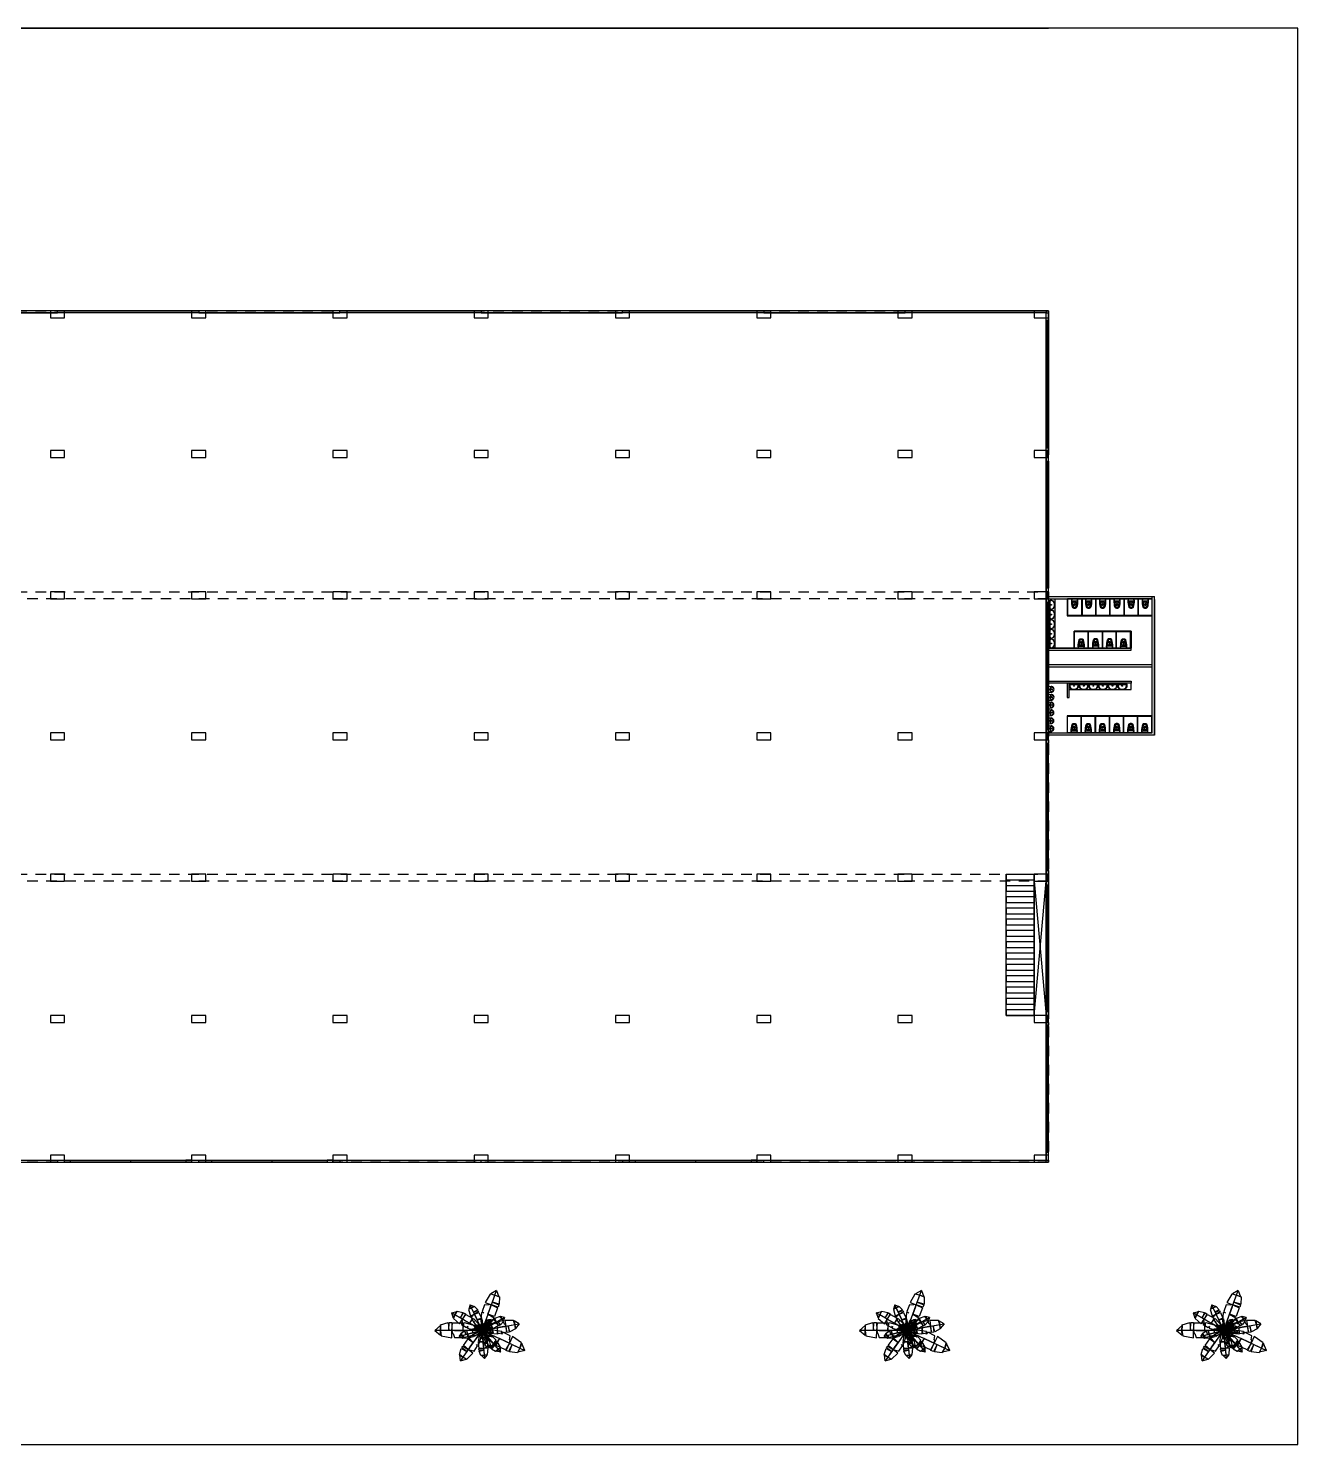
# Model space of a CAD drawing. Header units: millimetres. Extents: x 2994 to 3150, y 1747 to 1848.
# Drawn here: x 3059.8 to 3149.7, y 1747.4 to 1847.7 of the extents above; entities that cross this region are included whole.
import ezdxf

# ---------------------------------------------------------------- set-up
doc = ezdxf.new("R2010")
doc.units = ezdxf.units.MM
doc.linetypes.add('JIS_02_0.7', pattern=[1.35, 0.75, -0.6])

# ---------------------------------------------------------------- blocks, each defined once
blk = doc.blocks.new('vaso_cx_acoplada_1')
at = {"linetype": 'Continuous'}
for centre in [(-0.11, -0.24), (0.12, -0.24)]:
    blk.add_circle(centre, 0.008, dxfattribs=at)
for centre, radius, start, end in [((-0.11, -0.18), 0.11, 136.5326, 180), ((1.38, -0.2), 1.6, 179.59, 196.6011), ((-0.1, -0.18), 0.11, 136.5326, 164.4946), ((0, -0.21), 0.215, 163.9784, 171.5717), ((-0.2, -0.18), 0.008, 171.5717, 263.6349), ((0, -0.21), 0.215, 171.5717, 179.2851), ((0.01, 1.7), 1.9, 263.6349, 270), ((1.38, -0.2), 1.59, 180.5244, 196.1957), ((-0.25, -0.06), 0.07, 321.8555, 326.3665), ((-0.18, -0.11), 0.01, 95.7172, 146.3665), ((0.01, -1.99), 1.9, 90, 95.7172), ((-0.16, -0.12), 0.0225, 114.5237, 139.2949), ((-0.24, -0.06), 0.07, 321.8555, 326.3665), ((-0.08, -0.63), 0.08, 196.6011, 260.4041), ((-0.07, -0.36), 0.075, 120.5583, 184.2477), ((0.85, -0.29), 1, 184.2477, 200.2598), ((-0.07, -0.62), 0.08, 196.1957, 260.8899), ((-0.06, -0.38), 0.075, 116.109, 182.0289), ((0.66, -0.36), 0.8, 182.0289, 200.9188), ((0.01, -0.49), 0.225, 90, 120.5583), ((0.01, -0.52), 0.225, 90, 116.109), ((-0.06, -0.63), 0.026, 200.2598, 262.5367), ((0.01, -0.12), 0.586, 260.8899, 270), ((0.01, -0.12), 0.6, 260.4041, 270), ((-0.06, -0.63), 0.026, 200.9188, 262.8803), ((0.01, -0.12), 0.546, 262.5367, 270), ((0.03, -0.45), 0.0677, 144.0457, 163.2777), ((0.05, -0.45), 0.0893, 163.2777, 172.1219), ((-0.04, -0.44), 0.00416, 309.4719, 346.4901), ((-0.04, -0.45), 0.00501, 140.0137, 160.5298), ((0.02, -0.46), 0.0636, 167.7779, 198.8244), ((0.02, -0.46), 0.0664, 197.8884, 217.9267), ((0.01, -0.44), 0.0515, 119.7295, 144.0457), ((0.01, -0.47), 0.0536, 217.9267, 242.0063), ((0.01, -0.42), 0.0347, 90, 119.7295), ((0.01, -0.48), 0.0398, 242.0063, 270), ((0.01, -1.99), 1.9, 84.2828, 90), ((0.01, 1.7), 1.9, 270, 276.3651), ((0.01, -0.49), 0.225, 59.4417, 90), ((0.01, -0.52), 0.225, 63.891, 90), ((0.01, -0.42), 0.0347, 60.2705, 90), ((0.01, -0.48), 0.0398, 270, 297.9937), ((0.01, -0.12), 0.546, 270, 277.4633), ((0.01, -0.12), 0.586, 270, 279.1101), ((0.01, -0.12), 0.6, 270, 279.5959), ((0, -0.44), 0.0515, 35.9543, 60.2705), ((0, -0.47), 0.0536, 297.9937, 322.0733), ((-0.02, -0.45), 0.0677, 16.7223, 35.9543), ((-0.01, -0.46), 0.0664, 322.0733, 342.1116), ((-0.04, -0.45), 0.0893, 7.8781, 16.7223), ((0.06, -0.44), 0.00416, 193.5099, 230.5281), ((0.05, -0.45), 0.00501, 19.4702, 39.9863), ((-0.01, -0.46), 0.0636, 341.1756, 12.2221), ((0.07, -0.63), 0.026, 277.1197, 339.0812), ((0.07, -0.63), 0.026, 277.4633, 339.7402), ((-0.65, -0.36), 0.8, 339.0812, 357.9711), ((0.07, -0.38), 0.075, 357.9711, 63.891), ((-0.84, -0.29), 1, 339.7402, 355.7523), ((0.09, -0.62), 0.08, 279.1101, 343.8043), ((0.09, -0.63), 0.08, 279.5959, 343.3989), ((0.08, -0.36), 0.075, 355.7523, 59.4417), ((-1.36, -0.2), 1.59, 343.8043, 359.4756), ((-1.36, -0.2), 1.6, 343.3989, 0.41), ((0.17, -0.12), 0.0225, 40.7051, 65.4763), ((0.25, -0.06), 0.07, 213.6335, 218.1445), ((0.19, -0.11), 0.01, 33.6335, 84.2828), ((0.11, -0.18), 0.11, 15.5054, 43.4674), ((0.26, -0.06), 0.07, 213.6335, 218.1445), ((0.13, -0.18), 0.11, 0, 43.4674), ((0.01, -0.21), 0.215, 8.4283, 16.0216), ((0.22, -0.18), 0.008, 276.3651, 8.4283), ((0.01, -0.21), 0.215, 0.7149, 8.4283)]:
    blk.add_arc(centre, radius, start, end, dxfattribs=at)
blk = doc.blocks.new('mictorio')
for p, q in [((-0.21, 0), (0.21, 0)), ((-0.22, -0.01), (-0.2, -0.24)), ((-0.17, -0.19), (-0.16, -0.24)), ((-0.14, -0.16), (0.14, -0.16)), ((0.17, -0.19), (0.16, -0.24)), ((0.22, -0.01), (0.2, -0.24))]:
    blk.add_line(p, q)
for centre, radius in [((-0.03, -0.2), 0.0107), ((-0.03, -0.23), 0.0107), ((0, -0.07), 0.0286), ((0, -0.07), 0.0143), ((0, -0.18), 0.0107), ((0, -0.24), 0.0107), ((0.03, -0.2), 0.0107), ((0.03, -0.23), 0.0107)]:
    blk.add_circle(centre, radius)
for centre, radius, start, end in [((-0.21, -0.01), 0.00716, 90, 184.572), ((0.21, -0.01), 0.00716, 355.428, 90), ((-0.13, -0.23), 0.0737, 108.6318, 194.8504), ((0, -0.19), 0.209, 195.6529, 344.3471), ((-0.14, -0.19), 0.0286, 90, 187.7652), ((0, -0.18), 0.174, 198.6893, 341.3107), ((0.14, -0.19), 0.0286, 352.2348, 90), ((0.13, -0.23), 0.0737, 345.1496, 71.3682)]:
    blk.add_arc(centre, radius, start, end)
blk = doc.blocks.new('lavatorio_66x45')
blk.add_lwpolyline([(-0.28, -0.03, -0.247757), (-0.23, 0), (0, 0), (0.23, 0, -0.247757), (0.28, -0.03, -0.523187), (0.13, -0.44, -0.064231), (0, -0.45, -0.064231), (-0.13, -0.44, -0.523187)], format="xyb", close=True)
for points in [[(0.12, -0.41, 0.331039), (0.3, -0.19, 0.428943), (0.22, -0.11), (0, -0.11), (-0.22, -0.11, 0.428943), (-0.3, -0.19, 0.331039), (-0.12, -0.41)], [(-0.28, -0.05, -0.019603), (-0.27, -0.04, -0.247757), (-0.23, -0.01), (0.23, -0.01, -0.247757), (0.27, -0.04, -0.019603), (0.28, -0.05, -0.064281)]]:
    blk.add_lwpolyline(points, format="xyb")
for centre, radius in [((-0.07, -0.05), 0.0234), ((0, -0.19), 0.03), ((0, -0.05), 0.0234), ((0.07, -0.05), 0.0234)]:
    blk.add_circle(centre, radius)
for start, end in [(253.4907, 270), (270, 286.5093)]:
    blk.add_arc((0, 0.05), 0.477, start, end)
blk = doc.blocks.new('3DLF-P1')
at = {"color": 84}
blk.add_line((-0.98, 0, 0.17), (0, 0, 0.17), dxfattribs=at)
for points in [[(-19.36, 0, -5.26), (-17.06, 1.97, -1.97), (-17.11, 0, -1.36), (-19.36, 0, -5.26)], [(-19.36, 0, -5.26), (-17.06, -1.97, -1.97), (-17.11, 0, -1.36), (-19.36, 0, -5.26)], [(-17.11, 0, -1.36), (-17.01, 2.24, -1.53), (-13.94, 3.24, 0.14), (-13.65, 0, 0.64)], [(-17.11, 0, -1.36), (-16.8, -2.24, -1.41), (-12.43, -2.99, 1.04), (-12.35, 0, 1.39)], [(-13.65, 0, 0.64), (-13.51, 3.24, 0.39), (-12.42, 3.24, 1.02), (-12.35, 0, 1.39)], [(-12.35, 0, 1.39), (-12.1, 3.14, 2.23), (-7.85, 3.14, 2.23), (-7.85, 0, 1.39)]]:
    blk.add_3dface(points, dxfattribs=at)
for points, invisible_edges in [([(-12.35, 0, 1.39), (-12.1, -1.21, 1.71), (-11.85, -1.21, 1.71), (-11.85, 0, 1.39)], 4), ([(-11.85, 0, 1.39), (-11.85, -1.21, 1.71), (-11.35, -2.9, 2.16), (-11.35, 0, 1.39)], 5), ([(-11.35, 0, 1.39), (-11.35, -2.9, 2.16), (-8.1, -2.9, 2.16), (-7.85, -1.93, 1.9)], 9), ([(-11.35, 0, 1.39), (-7.85, 0, 1.39), (-7.85, -1.93, 1.9)], 10), ([(-7.88, 0, 1.39), (-7.29, 3.2, 1.86), (-3.87, 2.22, 1.08), (-3.94, 0, 0.69)], 4), ([(-7.88, 0, 1.39), (-7.82, -1.97, 1.73), (-7.54, -2.95, 1.86), (-3.88, -1.97, 1.04)], 9), ([(-7.88, 0, 1.39), (-3.88, -1.97, 1.04), (-1.22, -0.49, 0.3), (-0.98, 0, 0.17)], 1), ([(-3.94, 0, 0.69), (-3.87, 2.22, 1.08), (-1.21, 0.74, 0.35)], 9), ([(-3.94, 0, 0.69), (-1.21, 0.74, 0.35), (-0.98, 0, 0.17)], 1)]:
    blk.add_3dface(points, dxfattribs=dict(at, invisible_edges=invisible_edges))
blk = doc.blocks.new('PALMEIRA')
at = {"color": 252}
blk.add_circle((0, 0), 0.0227, dxfattribs=at)
at = {"color": 84}
for p, xscale, yscale, zscale, rotation in [((0, 0, 1.709), 0.03375, 0.03375, 0.03375, 250), ((0, 0, 1.69), 0.028125, 0.028125, 0.028125, 329.9999999999999), ((0, 0, 1.827), 0.028125, 0.028125, 0.028125, 329.9999999999999), ((0, 0, 1.911), 0.0225, 0.0225, 0.0225, 295.1447856306789), ((0, 0, 1.874), 0.020625, 0.020625, 0.020625, 210), ((0, 0.009, 1.755), 0.03000000000000001, 0.03000000000000001, 0.03000000000000001, 55), ((0, 0, 1.939), 0.01875000000000001, 0.01875000000000001, 0.01875000000000001, 15), ((0, 0, 1.912), 0.0225, 0.0225, 0.0225, 95), ((0, 0, 1.659), 0.03750000000000001, 0.03750000000000001, 0.03750000000000001, 155), ((0, 0, 1.805), 0.03000000000000001, 0.03000000000000001, 0.03000000000000001, 190)]:
    blk.add_blockref('3DLF-P1', p, dxfattribs=dict(at, xscale=xscale, yscale=yscale, zscale=zscale, rotation=rotation))
at = {"color": 84, "xscale": 0.03750000000000001, "yscale": 0.03750000000000001, "zscale": 0.03750000000000001}
blk.add_blockref('3DLF-P1', (0, 0, 1.635), dxfattribs=at)
at = {"color": 84, "extrusion": (0.721942, -0.193444, 0.664364), "xscale": 0.009375000000000001, "yscale": 0.009375000000000001, "zscale": 0.009375000000000001, "rotation": 257.2160735877907}
blk.add_blockref('3DLF-P1', (0, 1.455, 1.293), dxfattribs=at)
at = {"color": 56}
for p, xscale, yscale, zscale, rotation in [((0, 0, 1.696), 0.0225, 0.0225, 0.0225, 130.2363583092738), ((0, 0, 1.834), 0.015, 0.015, 0.015, 113.1985905136482), ((0, 0, 1.946), 0.01125, 0.01125, 0.01125, 230.1944289077348)]:
    blk.add_blockref('3DLF-P1', p, dxfattribs=dict(at, xscale=xscale, yscale=yscale, zscale=zscale, rotation=rotation))
at = {"color": 84, "extrusion": (-0.657265, 0.176114, 0.732793), "xscale": 0.009375000000000001, "yscale": 0.009375000000000001, "zscale": 0.009375000000000001, "rotation": 254.1723377001319}
blk.add_blockref('3DLF-P1', (0.005, 1.325, 1.426), dxfattribs=at)

msp = doc.modelspace()

# ---------------------------------------------------------------- linework, layer by layer
at = {"color": 3}
for p, q in [((3149.71, 1847.7), (2994.11, 1847.7)), ((3011.76, 1847.7), (3132.06, 1847.7)), ((3149.71, 1827.7), (3149.71, 1847.7)), ((3149.71, 1767.4), (3149.71, 1827.7)), ((3149.71, 1767.4), (3149.71, 1827.7)), ((3131.92, 1807.45), (3139.56, 1807.45)), ((3132.06, 1797.8), (3132.06, 1807.45)), ((3132.07, 1807.45), (3132.07, 1807.3)), ((3139.41, 1797.8), (3139.41, 1807.45)), ((3139.56, 1797.65), (3139.56, 1807.45)), ((3131.92, 1807.3), (3139.41, 1807.3)), ((3132.06, 1802.47), (3132.06, 1807.15)), ((3133.39, 1807.3), (3133.39, 1806.1)), ((3139.38, 1807.27), (3133.39, 1807.27)), ((3134.41, 1807.3), (3133.41, 1807.3)), ((3133.41, 1807.3), (3133.41, 1806.1)), ((3133.41, 1807.3), (3133.41, 1806.1)), ((3133.42, 1807.3), (3133.42, 1806.1)), ((3135.41, 1807.3), (3134.41, 1807.3)), ((3134.41, 1807.3), (3134.41, 1806.1)), ((3134.44, 1807.3), (3134.44, 1806.1)), ((3135.39, 1807.3), (3135.39, 1806.1)), ((3136.41, 1807.3), (3135.41, 1807.3)), ((3135.41, 1807.3), (3135.41, 1806.1)), ((3135.41, 1807.3), (3135.41, 1806.1)), ((3135.42, 1807.3), (3135.42, 1806.1)), ((3136.39, 1807.3), (3136.39, 1806.1)), ((3137.41, 1807.3), (3136.41, 1807.3)), ((3136.41, 1807.3), (3136.41, 1806.1)), ((3136.41, 1807.3), (3136.41, 1806.1)), ((3136.42, 1807.3), (3136.42, 1806.1)), ((3137.39, 1807.3), (3137.39, 1806.1)), ((3138.41, 1807.3), (3137.41, 1807.3)), ((3137.41, 1807.3), (3137.41, 1806.1)), ((3137.41, 1807.3), (3137.41, 1806.1)), ((3137.42, 1807.3), (3137.42, 1806.1)), ((3138.39, 1807.3), (3138.39, 1806.1)), ((3138.41, 1807.3), (3138.41, 1806.1)), ((3139.41, 1807.3), (3138.41, 1807.3)), ((3138.42, 1807.3), (3138.42, 1806.1)), ((3139.38, 1807.3), (3139.38, 1806.1)), ((3139.41, 1806.1), (3139.41, 1807.3)), ((3139.56, 1807.25), (3139.56, 1806.85)), ((3139.56, 1806.95), (3139.56, 1797.65)), ((3133.39, 1806.13), (3139.41, 1806.13)), ((3133.39, 1806.1), (3133.41, 1806.1)), ((3133.41, 1806.1), (3134.41, 1806.1)), ((3134.41, 1806.1), (3134.41, 1806.13)), ((3134.41, 1806.1), (3135.41, 1806.1)), ((3135.41, 1806.1), (3136.41, 1806.1)), ((3136.41, 1806.1), (3137.41, 1806.1)), ((3137.41, 1806.1), (3138.41, 1806.1)), ((3138.41, 1806.1), (3139.41, 1806.1)), ((3133.88, 1803.8), (3133.88, 1805)), ((3133.88, 1805), (3137.91, 1805)), ((3137.91, 1804.97), (3133.88, 1804.97)), ((3133.89, 1803.8), (3133.89, 1805)), ((3134.89, 1805), (3133.89, 1805)), ((3133.89, 1803.8), (3133.89, 1805)), ((3133.91, 1803.8), (3133.91, 1805)), ((3134.88, 1803.8), (3134.88, 1805)), ((3134.89, 1803.8), (3134.89, 1805)), ((3135.89, 1805), (3134.89, 1805)), ((3134.89, 1803.8), (3134.89, 1805)), ((3134.91, 1803.8), (3134.91, 1805)), ((3135.88, 1803.8), (3135.88, 1805)), ((3135.89, 1803.8), (3135.89, 1805)), ((3136.89, 1805), (3135.89, 1805)), ((3135.89, 1803.8), (3135.89, 1805)), ((3135.91, 1803.8), (3135.91, 1805)), ((3136.86, 1803.8), (3136.86, 1805)), ((3136.89, 1803.8), (3136.89, 1805)), ((3137.89, 1805), (3136.89, 1805)), ((3136.89, 1805), (3136.89, 1804.97)), ((3137.88, 1803.8), (3137.88, 1805)), ((3137.89, 1803.8), (3137.89, 1805)), ((3137.89, 1803.8), (3137.89, 1805)), ((3137.91, 1805), (3137.89, 1805)), ((3137.91, 1803.8), (3137.91, 1805)), ((3137.91, 1805), (3137.91, 1803.8)), ((3137.91, 1803.8), (3131.91, 1803.8)), ((3131.91, 1803.8), (3132.89, 1803.8)), ((3131.91, 1803.65), (3137.91, 1803.65)), ((3132.06, 1803.8), (3132.06, 1803.8)), ((3132.06, 1802.65), (3132.06, 1803.65)), ((3132.89, 1803.8), (3132.88, 1803.8)), ((3132.89, 1803.8), (3133.89, 1803.8)), ((3132.89, 1803.8), (3132.91, 1803.8)), ((3133.88, 1803.83), (3137.91, 1803.83)), ((3133.89, 1803.8), (3134.89, 1803.8)), ((3134.89, 1803.8), (3135.89, 1803.8)), ((3135.89, 1803.8), (3136.89, 1803.8)), ((3136.89, 1803.8), (3136.86, 1803.8)), ((3136.89, 1803.8), (3137.89, 1803.8)), ((3137.89, 1803.8), (3137.91, 1803.8)), ((3137.91, 1803.65), (3137.91, 1803.8)), ((3139.41, 1802.62), (3131.91, 1802.62)), ((3131.91, 1802.47), (3139.41, 1802.47)), ((3132.06, 1802.62), (3132.06, 1802.47)), ((3132.06, 1797.8), (3132.06, 1802.47)), ((3132.06, 1802.47), (3132.06, 1801.47)), ((3139.41, 1802.47), (3139.41, 1802.62)), ((3131.91, 1801.47), (3137.91, 1801.47)), ((3137.91, 1801.47), (3137.91, 1801.32)), ((3137.91, 1801.32), (3131.91, 1801.32)), ((3133.39, 1801.32), (3133.39, 1800.32)), ((3133.54, 1800.32), (3133.54, 1801.32)), ((3133.39, 1800.32), (3133.54, 1800.32)), ((3134.39, 1799), (3133.39, 1799)), ((3133.39, 1799), (3133.39, 1797.8)), ((3139.41, 1798.97), (3133.39, 1798.97)), ((3133.42, 1797.8), (3133.42, 1799)), ((3134.38, 1797.8), (3134.38, 1799)), ((3134.39, 1797.8), (3134.39, 1799)), ((3135.39, 1799), (3134.39, 1799)), ((3134.41, 1797.8), (3134.41, 1799)), ((3135.38, 1797.8), (3135.38, 1799)), ((3135.39, 1797.8), (3135.39, 1799)), ((3136.39, 1799), (3135.39, 1799)), ((3135.39, 1797.8), (3135.39, 1799)), ((3135.41, 1797.8), (3135.41, 1799)), ((3136.38, 1797.8), (3136.38, 1799)), ((3136.39, 1797.8), (3136.39, 1799)), ((3137.39, 1799), (3136.39, 1799)), ((3136.39, 1797.8), (3136.39, 1799)), ((3136.41, 1797.8), (3136.41, 1799)), ((3137.38, 1797.8), (3137.38, 1799)), ((3137.39, 1797.8), (3137.39, 1799)), ((3138.39, 1799), (3137.39, 1799)), ((3137.39, 1797.8), (3137.39, 1799)), ((3137.41, 1797.8), (3137.41, 1799)), ((3138.36, 1797.8), (3138.36, 1799)), ((3138.39, 1797.8), (3138.39, 1799)), ((3139.39, 1799), (3138.39, 1799)), ((3138.39, 1799), (3138.39, 1798.97)), ((3139.38, 1797.8), (3139.38, 1799)), ((3139.39, 1797.8), (3139.39, 1799)), ((3139.39, 1797.8), (3139.39, 1799)), ((3139.41, 1799), (3139.39, 1799)), ((3139.41, 1797.8), (3139.41, 1799)), ((3131.91, 1797.8), (3139.41, 1797.8)), ((3131.91, 1797.8), (3132.06, 1797.8)), ((3139.56, 1797.65), (3131.91, 1797.65)), ((3132.06, 1797.8), (3132.06, 1797.65)), ((3133.39, 1797.8), (3134.39, 1797.8)), ((3133.39, 1797.8), (3134.39, 1797.8)), ((3133.39, 1797.8), (3133.42, 1797.8)), ((3133.42, 1797.83), (3139.41, 1797.83)), ((3134.39, 1797.8), (3134.38, 1797.8)), ((3134.39, 1797.8), (3135.39, 1797.8)), ((3134.39, 1797.8), (3134.41, 1797.8)), ((3139.56, 1797.65), (3134.41, 1797.65)), ((3135.39, 1797.8), (3136.39, 1797.8)), ((3136.39, 1797.8), (3137.39, 1797.8)), ((3137.39, 1797.8), (3138.39, 1797.8)), ((3138.39, 1797.8), (3138.36, 1797.8)), ((3138.39, 1797.8), (3139.39, 1797.8)), ((3139.39, 1797.8), (3139.41, 1797.8)), ((3149.71, 1747.4), (3149.71, 1767.4)), ((3011.76, 1747.4), (3132.06, 1747.4)), ((3011.76, 1747.4), (3149.71, 1747.4))]:
    msp.add_line(p, q, dxfattribs=at)
for p, q in [((3132.06, 1827.7), (3011.76, 1827.7)), ((3131.91, 1827.55), (3011.91, 1827.55)), ((3051.91, 1827.55), (3061.91, 1827.55)), ((3062.41, 1827.7), (3061.41, 1827.7)), ((3061.41, 1827.7), (3061.41, 1827.2)), ((3061.91, 1827.55), (3061.91, 1827.7)), ((3061.91, 1827.7), (3071.91, 1827.7)), ((3062.41, 1827.2), (3062.41, 1827.7)), ((3072.41, 1827.7), (3071.41, 1827.7)), ((3071.41, 1827.7), (3071.41, 1827.2)), ((3071.91, 1827.7), (3071.91, 1827.55)), ((3071.91, 1827.55), (3081.91, 1827.55)), ((3072.41, 1827.2), (3072.41, 1827.7)), ((3082.41, 1827.7), (3081.41, 1827.7)), ((3081.41, 1827.7), (3081.41, 1827.2)), ((3081.91, 1827.55), (3081.91, 1827.7)), ((3081.91, 1827.7), (3091.91, 1827.7)), ((3082.41, 1827.2), (3082.41, 1827.7)), ((3092.41, 1827.7), (3091.41, 1827.7)), ((3091.41, 1827.7), (3091.41, 1827.2)), ((3091.91, 1827.7), (3091.91, 1827.55)), ((3091.91, 1827.55), (3101.91, 1827.55)), ((3092.41, 1827.2), (3092.41, 1827.7)), ((3102.41, 1827.7), (3101.41, 1827.7)), ((3101.41, 1827.7), (3101.41, 1827.2)), ((3101.91, 1827.55), (3101.91, 1827.7)), ((3101.91, 1827.7), (3111.91, 1827.7)), ((3102.41, 1827.2), (3102.41, 1827.7)), ((3112.41, 1827.7), (3111.41, 1827.7)), ((3111.41, 1827.7), (3111.41, 1827.2)), ((3111.91, 1827.7), (3111.91, 1827.55)), ((3111.91, 1827.55), (3121.91, 1827.55)), ((3112.41, 1827.2), (3112.41, 1827.7)), ((3122.41, 1827.7), (3121.41, 1827.7)), ((3121.41, 1827.7), (3121.41, 1827.2)), ((3121.91, 1827.55), (3121.91, 1827.7)), ((3121.91, 1827.7), (3131.91, 1827.7)), ((3122.41, 1827.2), (3122.41, 1827.7)), ((3132.06, 1827.7), (3131.06, 1827.7)), ((3131.06, 1827.7), (3131.06, 1827.2)), ((3131.91, 1827.7), (3131.91, 1827.55)), ((3131.91, 1767.55), (3131.91, 1827.55)), ((3131.91, 1827.55), (3132.06, 1827.55)), ((3132.06, 1767.4), (3132.06, 1827.7)), ((3132.06, 1827.2), (3132.06, 1827.7)), ((3132.06, 1827.7), (3132.06, 1827.7)), ((3132.06, 1827.55), (3132.06, 1817.55)), ((3132.06, 1817.55), (3132.06, 1827.55)), ((3132.06, 1827.55), (3132.06, 1817.55)), ((3132.06, 1827.55), (3132.06, 1827.55)), ((3061.41, 1827.2), (3062.41, 1827.2)), ((3071.41, 1827.2), (3072.41, 1827.2)), ((3081.41, 1827.2), (3082.41, 1827.2)), ((3091.41, 1827.2), (3092.41, 1827.2)), ((3101.41, 1827.2), (3102.41, 1827.2)), ((3111.41, 1827.2), (3112.41, 1827.2)), ((3121.41, 1827.2), (3122.41, 1827.2)), ((3131.06, 1827.2), (3132.06, 1827.2)), ((3131.91, 1827.2), (3131.98, 1827.2)), ((3132.06, 1827), (3131.91, 1827)), ((3131.91, 1827), (3131.91, 1818)), ((3131.98, 1827), (3131.98, 1818)), ((3132.06, 1827.2), (3132.06, 1827)), ((3062.41, 1817.8), (3061.41, 1817.8)), ((3061.41, 1817.8), (3061.41, 1817.3)), ((3062.41, 1817.3), (3062.41, 1817.8)), ((3072.41, 1817.8), (3071.41, 1817.8)), ((3071.41, 1817.8), (3071.41, 1817.3)), ((3072.41, 1817.3), (3072.41, 1817.8)), ((3082.41, 1817.8), (3081.41, 1817.8)), ((3081.41, 1817.8), (3081.41, 1817.3)), ((3082.41, 1817.3), (3082.41, 1817.8)), ((3092.41, 1817.8), (3091.41, 1817.8)), ((3091.41, 1817.8), (3091.41, 1817.3)), ((3092.41, 1817.3), (3092.41, 1817.8)), ((3102.41, 1817.8), (3101.41, 1817.8)), ((3101.41, 1817.8), (3101.41, 1817.3)), ((3102.41, 1817.3), (3102.41, 1817.8)), ((3112.41, 1817.8), (3111.41, 1817.8)), ((3111.41, 1817.8), (3111.41, 1817.3)), ((3112.41, 1817.3), (3112.41, 1817.8)), ((3122.41, 1817.8), (3121.41, 1817.8)), ((3121.41, 1817.8), (3121.41, 1817.3)), ((3122.41, 1817.3), (3122.41, 1817.8)), ((3132.06, 1817.8), (3131.06, 1817.8)), ((3131.06, 1817.8), (3131.06, 1817.3)), ((3131.91, 1818), (3132.06, 1818)), ((3131.91, 1817.8), (3132.06, 1817.8)), ((3132.06, 1817.55), (3131.91, 1817.55)), ((3131.91, 1817.55), (3131.91, 1807.55)), ((3131.98, 1817.8), (3131.98, 1817.3)), ((3132.06, 1817.3), (3132.06, 1817.8)), ((3061.41, 1817.3), (3062.41, 1817.3)), ((3071.41, 1817.3), (3072.41, 1817.3)), ((3081.41, 1817.3), (3082.41, 1817.3)), ((3091.41, 1817.3), (3092.41, 1817.3)), ((3101.41, 1817.3), (3102.41, 1817.3)), ((3111.41, 1817.3), (3112.41, 1817.3)), ((3121.41, 1817.3), (3122.41, 1817.3)), ((3131.06, 1817.3), (3132.06, 1817.3)), ((3131.91, 1817.3), (3131.91, 1817.05)), ((3131.91, 1817.3), (3132.06, 1817.3)), ((3131.91, 1817.05), (3132.06, 1817.05)), ((3131.98, 1817.05), (3131.98, 1808.05)), ((3132.06, 1817.05), (3132.06, 1808.05)), ((3062.41, 1807.8), (3061.41, 1807.8)), ((3061.41, 1807.8), (3061.41, 1807.3)), ((3062.41, 1807.3), (3062.41, 1807.8)), ((3072.41, 1807.8), (3071.41, 1807.8)), ((3071.41, 1807.8), (3071.41, 1807.3)), ((3072.41, 1807.3), (3072.41, 1807.8)), ((3082.41, 1807.8), (3081.41, 1807.8)), ((3081.41, 1807.8), (3081.41, 1807.3)), ((3082.41, 1807.3), (3082.41, 1807.8)), ((3092.41, 1807.8), (3091.41, 1807.8)), ((3091.41, 1807.8), (3091.41, 1807.3)), ((3092.41, 1807.3), (3092.41, 1807.8)), ((3102.41, 1807.8), (3101.41, 1807.8)), ((3101.41, 1807.8), (3101.41, 1807.3)), ((3102.41, 1807.3), (3102.41, 1807.8)), ((3112.41, 1807.8), (3111.41, 1807.8)), ((3111.41, 1807.8), (3111.41, 1807.3)), ((3112.41, 1807.3), (3112.41, 1807.8)), ((3122.41, 1807.8), (3121.41, 1807.8)), ((3121.41, 1807.8), (3121.41, 1807.3)), ((3122.41, 1807.3), (3122.41, 1807.8)), ((3132.06, 1807.8), (3131.06, 1807.8)), ((3131.06, 1807.8), (3131.06, 1807.3)), ((3132.06, 1808.05), (3131.91, 1808.05)), ((3131.91, 1808.05), (3131.91, 1807.8)), ((3131.91, 1807.8), (3132.06, 1807.8)), ((3131.91, 1807.55), (3132.06, 1807.55)), ((3131.98, 1807.8), (3131.98, 1807.3)), ((3132.06, 1807.3), (3132.06, 1807.8)), ((3132.06, 1807.65), (3132.06, 1807.15)), ((3132.06, 1807.65), (3132.06, 1807.15)), ((3132.06, 1807.55), (3132.06, 1797.55)), ((3061.41, 1807.3), (3062.41, 1807.3)), ((3071.41, 1807.3), (3072.41, 1807.3)), ((3081.41, 1807.3), (3082.41, 1807.3)), ((3091.41, 1807.3), (3092.41, 1807.3)), ((3101.41, 1807.3), (3102.41, 1807.3)), ((3111.41, 1807.3), (3112.41, 1807.3)), ((3121.41, 1807.3), (3122.41, 1807.3)), ((3131.06, 1807.3), (3132.06, 1807.3)), ((3131.91, 1807.3), (3131.91, 1807.05)), ((3131.91, 1807.3), (3132.06, 1807.3)), ((3131.91, 1807.05), (3132.06, 1807.05)), ((3131.98, 1807.05), (3131.98, 1798.05)), ((3132.06, 1807.05), (3132.06, 1798.05)), ((3139.56, 1806.85), (3139.56, 1806.45)), ((3139.56, 1806.05), (3139.56, 1805.65)), ((3139.56, 1805.25), (3139.56, 1804.85)), ((3139.56, 1804.45), (3139.56, 1804.05)), ((3139.56, 1803.65), (3139.56, 1803.25)), ((3139.56, 1802.85), (3139.56, 1802.45)), ((3139.56, 1802.05), (3139.56, 1801.65)), ((3139.56, 1801.25), (3139.56, 1800.85)), ((3139.56, 1800.45), (3139.56, 1800.05)), ((3139.56, 1799.65), (3139.56, 1799.25)), ((3139.56, 1798.85), (3139.56, 1798.45)), ((3062.41, 1797.8), (3061.41, 1797.8)), ((3061.41, 1797.8), (3061.41, 1797.3)), ((3062.41, 1797.3), (3062.41, 1797.8)), ((3072.41, 1797.8), (3071.41, 1797.8)), ((3071.41, 1797.8), (3071.41, 1797.3)), ((3072.41, 1797.3), (3072.41, 1797.8)), ((3082.41, 1797.8), (3081.41, 1797.8)), ((3081.41, 1797.8), (3081.41, 1797.3)), ((3082.41, 1797.3), (3082.41, 1797.8)), ((3092.41, 1797.8), (3091.41, 1797.8)), ((3091.41, 1797.8), (3091.41, 1797.3)), ((3092.41, 1797.3), (3092.41, 1797.8)), ((3102.41, 1797.8), (3101.41, 1797.8)), ((3101.41, 1797.8), (3101.41, 1797.3)), ((3102.41, 1797.3), (3102.41, 1797.8)), ((3112.41, 1797.8), (3111.41, 1797.8)), ((3111.41, 1797.8), (3111.41, 1797.3)), ((3112.41, 1797.3), (3112.41, 1797.8)), ((3122.41, 1797.8), (3121.41, 1797.8)), ((3121.41, 1797.8), (3121.41, 1797.3)), ((3122.41, 1797.3), (3122.41, 1797.8)), ((3132.06, 1797.8), (3131.06, 1797.8)), ((3131.06, 1797.8), (3131.06, 1797.3)), ((3132.9, 1797.65), (3131.9, 1797.65)), ((3132.06, 1798.05), (3131.91, 1798.05)), ((3131.91, 1798.05), (3131.91, 1797.8)), ((3132.91, 1797.65), (3131.91, 1797.65)), ((3132.06, 1797.55), (3131.91, 1797.55)), ((3131.91, 1797.55), (3131.91, 1787.55)), ((3131.98, 1797.8), (3131.98, 1797.3)), ((3132.06, 1797.3), (3132.06, 1797.8)), ((3139.56, 1798.05), (3139.56, 1797.65)), ((3061.41, 1797.3), (3062.41, 1797.3)), ((3071.41, 1797.3), (3072.41, 1797.3)), ((3081.41, 1797.3), (3082.41, 1797.3)), ((3091.41, 1797.3), (3092.41, 1797.3)), ((3101.41, 1797.3), (3102.41, 1797.3)), ((3111.41, 1797.3), (3112.41, 1797.3)), ((3121.41, 1797.3), (3122.41, 1797.3)), ((3131.06, 1797.3), (3132.06, 1797.3)), ((3132.06, 1797.05), (3131.91, 1797.05)), ((3131.91, 1797.05), (3131.91, 1788.05)), ((3131.98, 1797.05), (3131.98, 1788.05)), ((3132.06, 1797.3), (3132.06, 1797.05)), ((3132.06, 1797.3), (3132.06, 1797.3)), ((3062.41, 1787.8), (3061.41, 1787.8)), ((3061.41, 1787.8), (3061.41, 1787.3)), ((3062.41, 1787.3), (3062.41, 1787.8)), ((3072.41, 1787.8), (3071.41, 1787.8)), ((3071.41, 1787.8), (3071.41, 1787.3)), ((3072.41, 1787.3), (3072.41, 1787.8)), ((3082.41, 1787.8), (3081.41, 1787.8)), ((3081.41, 1787.8), (3081.41, 1787.3)), ((3082.41, 1787.3), (3082.41, 1787.8)), ((3092.41, 1787.8), (3091.41, 1787.8)), ((3091.41, 1787.8), (3091.41, 1787.3)), ((3092.41, 1787.3), (3092.41, 1787.8)), ((3102.41, 1787.8), (3101.41, 1787.8)), ((3101.41, 1787.8), (3101.41, 1787.3)), ((3102.41, 1787.3), (3102.41, 1787.8)), ((3112.41, 1787.8), (3111.41, 1787.8)), ((3111.41, 1787.8), (3111.41, 1787.3)), ((3112.41, 1787.3), (3112.41, 1787.8)), ((3122.41, 1787.8), (3121.41, 1787.8)), ((3121.41, 1787.8), (3121.41, 1787.3)), ((3122.41, 1787.3), (3122.41, 1787.8)), ((3129.06, 1777.8), (3129.06, 1787.8)), ((3129.06, 1787.8), (3131.06, 1787.8)), ((3129.06, 1787.8), (3129.06, 1787.4)), ((3129.06, 1787.4), (3131.06, 1787.4)), ((3129.06, 1787.4), (3129.06, 1787)), ((3132.06, 1787.8), (3131.06, 1787.8)), ((3131.06, 1787.8), (3131.06, 1787.3)), ((3131.91, 1788.05), (3132.06, 1788.05)), ((3131.91, 1787.8), (3132.06, 1787.8)), ((3131.91, 1787.55), (3132.06, 1787.55)), ((3131.98, 1787.8), (3131.98, 1787.3)), ((3132.06, 1788.05), (3132.06, 1787.8)), ((3132.06, 1787.3), (3132.06, 1787.8)), ((3132.06, 1787.8), (3132.06, 1787.8)), ((3132.06, 1787.55), (3132.06, 1777.55)), ((3061.41, 1787.3), (3062.41, 1787.3)), ((3071.41, 1787.3), (3072.41, 1787.3)), ((3081.41, 1787.3), (3082.41, 1787.3)), ((3091.41, 1787.3), (3092.41, 1787.3)), ((3101.41, 1787.3), (3102.41, 1787.3)), ((3111.41, 1787.3), (3112.41, 1787.3)), ((3121.41, 1787.3), (3122.41, 1787.3)), ((3129.06, 1787), (3131.06, 1787)), ((3129.06, 1787), (3129.06, 1786.6)), ((3129.06, 1786.6), (3131.06, 1786.6)), ((3131.06, 1786.6), (3131.06, 1786.2)), ((3131.91, 1787.3), (3131.91, 1787.05)), ((3131.91, 1787.3), (3132.06, 1787.3)), ((3131.91, 1787.05), (3132.06, 1787.05)), ((3131.98, 1787.05), (3131.98, 1778.05)), ((3132.06, 1787.05), (3132.06, 1778.05)), ((3131.06, 1786.2), (3129.06, 1786.2)), ((3129.06, 1786.2), (3129.06, 1785.8)), ((3129.06, 1785.8), (3131.06, 1785.8)), ((3131.06, 1785.4), (3129.06, 1785.4)), ((3129.06, 1785.4), (3129.06, 1785)), ((3131.06, 1785.8), (3131.06, 1785.4)), ((3129.06, 1785), (3131.06, 1785)), ((3131.06, 1784.6), (3129.06, 1784.6)), ((3129.06, 1784.6), (3129.06, 1784.2)), ((3131.06, 1785), (3131.06, 1784.6)), ((3129.06, 1784.2), (3131.06, 1784.2)), ((3131.06, 1783.8), (3129.06, 1783.8)), ((3129.06, 1783.8), (3129.06, 1783.4)), ((3129.06, 1783.4), (3131.06, 1783.4)), ((3131.06, 1784.2), (3131.06, 1783.8)), ((3131.06, 1783.4), (3131.06, 1783)), ((3131.06, 1783), (3129.06, 1783)), ((3129.06, 1783), (3129.06, 1782.6)), ((3129.06, 1782.6), (3131.06, 1782.6)), ((3131.06, 1782.6), (3131.06, 1782.2)), ((3131.06, 1782.2), (3129.06, 1782.2)), ((3129.06, 1782.2), (3129.06, 1781.8)), ((3129.06, 1781.8), (3131.06, 1781.8)), ((3131.06, 1781.4), (3129.06, 1781.4)), ((3129.06, 1781.4), (3129.06, 1781)), ((3131.06, 1781.8), (3131.06, 1781.4)), ((3129.06, 1781), (3131.06, 1781)), ((3131.06, 1780.6), (3129.06, 1780.6)), ((3129.06, 1780.6), (3129.06, 1780.2)), ((3131.06, 1781), (3131.06, 1780.6)), ((3129.06, 1780.2), (3131.06, 1780.2)), ((3131.06, 1779.8), (3129.06, 1779.8)), ((3129.06, 1779.8), (3129.06, 1779.4)), ((3129.06, 1779.4), (3131.06, 1779.4)), ((3131.06, 1780.2), (3131.06, 1779.8)), ((3131.06, 1779.4), (3131.06, 1779)), ((3131.06, 1779), (3129.06, 1779)), ((3129.06, 1779), (3129.06, 1778.6)), ((3129.06, 1778.6), (3131.06, 1778.6)), ((3131.06, 1778.6), (3131.06, 1778.2)), ((3062.41, 1777.8), (3061.41, 1777.8)), ((3061.41, 1777.8), (3061.41, 1777.3)), ((3062.41, 1777.3), (3062.41, 1777.8)), ((3072.41, 1777.8), (3071.41, 1777.8)), ((3071.41, 1777.8), (3071.41, 1777.3)), ((3072.41, 1777.3), (3072.41, 1777.8)), ((3082.41, 1777.8), (3081.41, 1777.8)), ((3081.41, 1777.8), (3081.41, 1777.3)), ((3082.41, 1777.3), (3082.41, 1777.8)), ((3092.41, 1777.8), (3091.41, 1777.8)), ((3091.41, 1777.8), (3091.41, 1777.3)), ((3092.41, 1777.3), (3092.41, 1777.8)), ((3102.41, 1777.8), (3101.41, 1777.8)), ((3101.41, 1777.8), (3101.41, 1777.3)), ((3102.41, 1777.3), (3102.41, 1777.8)), ((3112.41, 1777.8), (3111.41, 1777.8)), ((3111.41, 1777.8), (3111.41, 1777.3)), ((3112.41, 1777.3), (3112.41, 1777.8)), ((3122.41, 1777.8), (3121.41, 1777.8)), ((3121.41, 1777.8), (3121.41, 1777.3)), ((3122.41, 1777.3), (3122.41, 1777.8)), ((3131.06, 1778.2), (3129.06, 1778.2)), ((3129.06, 1778.2), (3129.06, 1777.8)), ((3131.06, 1777.8), (3129.06, 1777.8)), ((3129.06, 1777.8), (3131.06, 1777.8)), ((3132.06, 1777.8), (3131.06, 1777.8)), ((3132.06, 1778.05), (3131.91, 1778.05)), ((3131.91, 1778.05), (3131.91, 1777.8)), ((3132.06, 1777.55), (3131.91, 1777.55)), ((3131.91, 1777.55), (3131.91, 1767.55)), ((3131.98, 1777.8), (3131.98, 1777.3)), ((3132.06, 1777.3), (3132.06, 1777.8)), ((3061.41, 1777.3), (3062.41, 1777.3)), ((3071.41, 1777.3), (3072.41, 1777.3)), ((3081.41, 1777.3), (3082.41, 1777.3)), ((3091.41, 1777.3), (3092.41, 1777.3)), ((3101.41, 1777.3), (3102.41, 1777.3)), ((3111.41, 1777.3), (3112.41, 1777.3)), ((3121.41, 1777.3), (3122.41, 1777.3)), ((3132.06, 1777.1), (3131.91, 1777.1)), ((3131.91, 1777.1), (3131.91, 1768.1)), ((3131.98, 1777.1), (3131.98, 1768.1)), ((3132.06, 1777.3), (3132.06, 1777.1)), ((3132.06, 1768), (3132.06, 1777.05)), ((3011.76, 1767.4), (3132.06, 1767.4)), ((3011.91, 1767.55), (3131.91, 1767.55)), ((3051.91, 1767.55), (3061.91, 1767.55)), ((3062.41, 1767.9), (3061.41, 1767.9)), ((3061.41, 1767.9), (3061.41, 1767.4)), ((3061.41, 1767.4), (3062.41, 1767.4)), ((3061.91, 1767.55), (3061.91, 1767.4)), ((3061.91, 1767.4), (3071.91, 1767.4)), ((3062.41, 1767.4), (3062.41, 1767.9)), ((3072.41, 1767.9), (3071.41, 1767.9)), ((3071.41, 1767.9), (3071.41, 1767.4)), ((3071.41, 1767.4), (3072.41, 1767.4)), ((3071.91, 1767.4), (3071.91, 1767.55)), ((3071.91, 1767.55), (3081.91, 1767.55)), ((3072.41, 1767.4), (3072.41, 1767.9)), ((3082.41, 1767.9), (3081.41, 1767.9)), ((3081.41, 1767.9), (3081.41, 1767.4)), ((3081.41, 1767.4), (3082.41, 1767.4)), ((3081.91, 1767.55), (3081.91, 1767.4)), ((3081.91, 1767.4), (3091.91, 1767.4)), ((3082.41, 1767.4), (3082.41, 1767.9)), ((3092.41, 1767.9), (3091.41, 1767.9)), ((3091.41, 1767.9), (3091.41, 1767.4)), ((3091.41, 1767.4), (3092.41, 1767.4)), ((3091.91, 1767.4), (3091.91, 1767.55)), ((3091.91, 1767.55), (3101.91, 1767.55)), ((3092.41, 1767.4), (3092.41, 1767.9)), ((3102.41, 1767.9), (3101.41, 1767.9)), ((3101.41, 1767.9), (3101.41, 1767.4)), ((3101.41, 1767.4), (3102.41, 1767.4)), ((3101.91, 1767.55), (3101.91, 1767.4)), ((3101.91, 1767.4), (3111.91, 1767.4)), ((3102.41, 1767.4), (3102.41, 1767.9)), ((3112.41, 1767.9), (3111.41, 1767.9)), ((3111.41, 1767.9), (3111.41, 1767.4)), ((3111.41, 1767.4), (3112.41, 1767.4)), ((3111.91, 1767.4), (3111.91, 1767.55)), ((3111.91, 1767.55), (3121.91, 1767.55)), ((3112.41, 1767.4), (3112.41, 1767.9)), ((3122.41, 1767.9), (3121.41, 1767.9)), ((3121.41, 1767.9), (3121.41, 1767.4)), ((3121.41, 1767.4), (3122.41, 1767.4)), ((3121.91, 1767.55), (3121.91, 1767.4)), ((3121.91, 1767.4), (3131.91, 1767.4)), ((3122.41, 1767.4), (3122.41, 1767.9)), ((3132.06, 1767.9), (3131.06, 1767.9)), ((3131.06, 1767.9), (3131.06, 1767.4)), ((3131.06, 1767.4), (3132.06, 1767.4)), ((3131.91, 1768.1), (3132.06, 1768.1)), ((3131.91, 1767.9), (3131.91, 1768)), ((3131.98, 1767.9), (3131.91, 1767.9)), ((3131.91, 1767.4), (3131.91, 1767.55)), ((3131.91, 1767.55), (3132.06, 1767.55)), ((3132.06, 1767.4), (3132.06, 1767.9))]:
    msp.add_line(p, q)
at = {"color": 1}
for p, q in [((3132.06, 1797.65), (3132.06, 1807.65)), ((3132.06, 1807.05), (3132.06, 1807.2)), ((3132.06, 1807.05), (3132.06, 1802.55)), ((3132.06, 1802.62), (3132.06, 1803.62)), ((3132.06, 1802.62), (3132.06, 1803.62)), ((3132.06, 1802.55), (3132.06, 1802.62)), ((3132.06, 1802.55), (3132.06, 1798.05)), ((3132.06, 1802.55), (3132.06, 1802.47)), ((3132.06, 1802.47), (3132.06, 1801.47)), ((3132.06, 1797.9), (3132.06, 1798.05)), ((3131.06, 1777.8), (3131.06, 1787.8)), ((3131.06, 1787.3), (3131.91, 1787.3)), ((3131.06, 1787.3), (3131.06, 1777.8)), ((3131.06, 1787.3), (3131.91, 1777.8)), ((3131.06, 1777.8), (3131.91, 1787.3)), ((3131.06, 1777.8), (3131.06, 1777.3)), ((3131.91, 1777.8), (3131.06, 1777.8)), ((3131.06, 1777.3), (3132.06, 1777.3)), ((3062.41, 1767.55), (3062.81, 1767.55)), ((3062.41, 1767.4), (3062.41, 1767.55)), ((3062.41, 1767.55), (3062.81, 1767.55)), ((3062.41, 1767.55), (3062.81, 1767.55)), ((3062.41, 1767.4), (3062.41, 1767.55)), ((3062.41, 1767.55), (3062.81, 1767.55)), ((3062.81, 1767.4), (3062.41, 1767.4)), ((3062.81, 1767.4), (3062.41, 1767.4)), ((3062.81, 1767.55), (3062.81, 1767.4)), ((3062.81, 1767.55), (3071.01, 1767.55)), ((3062.81, 1767.55), (3062.81, 1767.4)), ((3062.81, 1767.55), (3071.01, 1767.55)), ((3062.81, 1767.55), (3071.01, 1767.55)), ((3071.01, 1767.4), (3062.81, 1767.4)), ((3062.81, 1767.4), (3071.41, 1767.4)), ((3062.81, 1767.4), (3067.11, 1767.4)), ((3071.01, 1767.4), (3062.81, 1767.4)), ((3062.81, 1767.4), (3071.41, 1767.4)), ((3062.81, 1767.4), (3067.11, 1767.4)), ((3067.11, 1767.4), (3067.11, 1767.55)), ((3067.11, 1767.4), (3067.11, 1767.55)), ((3071.01, 1767.55), (3071.01, 1767.4)), ((3071.41, 1767.55), (3071.01, 1767.55)), ((3071.01, 1767.55), (3071.01, 1767.4)), ((3071.01, 1767.55), (3071.01, 1767.4)), ((3071.41, 1767.55), (3071.01, 1767.55)), ((3071.01, 1767.55), (3071.01, 1767.4)), ((3071.41, 1767.4), (3071.41, 1767.55)), ((3071.41, 1767.4), (3071.41, 1767.55)), ((3072.41, 1767.55), (3072.81, 1767.55)), ((3072.41, 1767.4), (3072.41, 1767.55)), ((3072.41, 1767.55), (3072.81, 1767.55)), ((3072.81, 1767.4), (3072.41, 1767.4)), ((3072.81, 1767.55), (3072.81, 1767.4)), ((3072.81, 1767.55), (3081.01, 1767.55)), ((3072.81, 1767.55), (3081.01, 1767.55)), ((3081.01, 1767.4), (3072.81, 1767.4)), ((3072.81, 1767.4), (3081.41, 1767.4)), ((3072.81, 1767.4), (3077.11, 1767.4)), ((3077.11, 1767.4), (3077.11, 1767.55)), ((3081.01, 1767.55), (3081.01, 1767.4)), ((3081.41, 1767.55), (3081.01, 1767.55)), ((3081.01, 1767.55), (3081.01, 1767.4)), ((3081.41, 1767.4), (3081.41, 1767.55)), ((3102.41, 1767.55), (3102.81, 1767.55)), ((3102.41, 1767.4), (3102.41, 1767.55)), ((3102.41, 1767.55), (3102.81, 1767.55)), ((3102.81, 1767.4), (3102.41, 1767.4)), ((3102.81, 1767.55), (3102.81, 1767.4)), ((3102.81, 1767.55), (3111.01, 1767.55)), ((3102.81, 1767.55), (3111.01, 1767.55)), ((3111.01, 1767.4), (3102.81, 1767.4)), ((3102.81, 1767.4), (3111.41, 1767.4)), ((3102.81, 1767.4), (3107.11, 1767.4)), ((3107.11, 1767.4), (3107.11, 1767.55)), ((3111.01, 1767.55), (3111.01, 1767.4)), ((3111.41, 1767.55), (3111.01, 1767.55)), ((3111.01, 1767.55), (3111.01, 1767.4)), ((3111.41, 1767.4), (3111.41, 1767.55))]:
    msp.add_line(p, q, dxfattribs=at)
at = {"color": 7, "true_color": 0xffffff}
for p, q in [((3132.51, 1807.3), (3132.51, 1803.8)), ((3131.91, 1802.55), (3132.01, 1802.55)), ((3133.54, 1800.87), (3137.91, 1800.87)), ((3137.91, 1800.87), (3137.91, 1801.32))]:
    msp.add_line(p, q, dxfattribs=at)
at = {"color": 1, "linetype": 'JIS_02_0.7', "lineweight": -3}
for points in [[(3011.75, 1827.7), (3132.06, 1827.7), (3132.07, 1807.3), (3011.76, 1807.3)], [(3011.76, 1807.8), (3132.07, 1807.8), (3132.06, 1787.3), (3011.76, 1787.3)], [(3011.76, 1807.8), (3132.07, 1807.8), (3132.06, 1787.3), (3011.76, 1787.3)], [(3011.76, 1787.8), (3132.06, 1787.8), (3132.06, 1767.4), (3011.76, 1767.4)], [(3011.76, 1787.8), (3132.06, 1787.8), (3132.06, 1767.4), (3011.76, 1767.4)]]:
    msp.add_lwpolyline(points, close=True, dxfattribs=at)

# ---------------------------------------------------------------- block references
at = {"color": 3}
for name, p, rotation in [('lavatorio_66x45', (3132.06, 1806.87), 90), ('lavatorio_66x45', (3132.06, 1806.18), 90), ('lavatorio_66x45', (3132.06, 1805.5), 90), ('lavatorio_66x45', (3132.06, 1804.82), 90), ('lavatorio_66x45', (3132.06, 1804.13), 90), ('vaso_cx_acoplada_1', (3134.39, 1803.73), 179.999999999994), ('vaso_cx_acoplada_1', (3135.41, 1803.74), 179.999999999994), ('vaso_cx_acoplada_1', (3136.4, 1803.74), 179.999999999994), ('vaso_cx_acoplada_1', (3137.39, 1803.73), 179.999999999994), ('mictorio', (3132.06, 1800.33), 89.8356227676094), ('mictorio', (3132.06, 1800.89), 89.8356227676094), ('mictorio', (3132.05, 1799.78), 89.8356227676094), ('mictorio', (3132.05, 1799.23), 89.8356227676094), ('mictorio', (3132.05, 1798.66), 89.8356227676094), ('vaso_cx_acoplada_1', (3133.89, 1797.73), 179.999999999994), ('vaso_cx_acoplada_1', (3134.89, 1797.73), 179.999999999994), ('vaso_cx_acoplada_1', (3135.89, 1797.73), 179.999999999994), ('vaso_cx_acoplada_1', (3136.91, 1797.74), 179.999999999994), ('vaso_cx_acoplada_1', (3137.9, 1797.74), 179.999999999994), ('vaso_cx_acoplada_1', (3138.89, 1797.73), 179.999999999994), ('mictorio', (3132.05, 1798.11), 89.8356227676094)]:
    msp.add_blockref(name, p, dxfattribs=dict(at, rotation=rotation))
for name, p in [('vaso_cx_acoplada_1', (3133.91, 1807.36)), ('vaso_cx_acoplada_1', (3134.9, 1807.36)), ('vaso_cx_acoplada_1', (3135.89, 1807.36)), ('vaso_cx_acoplada_1', (3136.91, 1807.36)), ('vaso_cx_acoplada_1', (3137.91, 1807.36)), ('vaso_cx_acoplada_1', (3138.91, 1807.36)), ('lavatorio_66x45', (3133.87, 1801.32)), ('lavatorio_66x45', (3134.56, 1801.32)), ('lavatorio_66x45', (3135.24, 1801.32)), ('lavatorio_66x45', (3135.92, 1801.32)), ('lavatorio_66x45', (3136.6, 1801.32)), ('lavatorio_66x45', (3137.29, 1801.32))]:
    msp.add_blockref(name, p, dxfattribs=at)
at = {"color": 1, "xscale": 4.605753365253804, "yscale": 4.605753365253804, "zscale": 4.605753365253804}
for p in [(3091.97, 1755.49, -7.06), (3122.04, 1755.49, -7.06), (3144.47, 1755.49, -7.06)]:
    msp.add_blockref('PALMEIRA', p, dxfattribs=at)
at = {"color": 1}
for p in [(3092.13, 1755.63), (3122.13, 1755.63), (3144.82, 1755.63)]:
    msp.add_blockref('PALMEIRA', p, dxfattribs=at)

doc.saveas('drawing.dxf')
